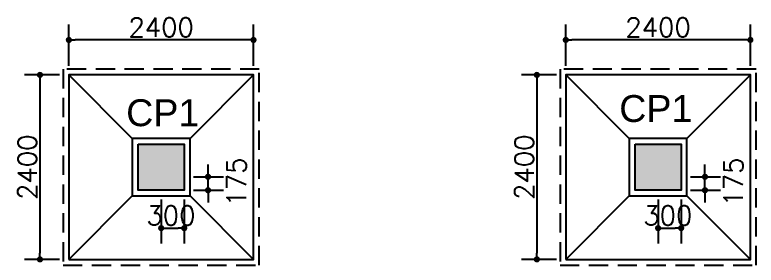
# Model space of a CAD drawing. Extents: x -200722 to 834823, y -494970 to 88783.
# Drawn here: x 438510 to 448148, y 12577 to 15833 of the extents above; entities that cross this region are included whole.
import ezdxf

# ---------------------------------------------------------------- set-up
doc = ezdxf.new("R2010")
doc.units = 0
doc.header["$LTSCALE"] = 100
doc.header["$MEASUREMENT"] = 0
doc.header["$PDMODE"] = 34
doc.linetypes.add('HIDDEN', pattern=[0.375, 0.25, -0.125])
doc.layers.get('0').update_dxf_attribs({"linetype": 'CONTINUOUS'})
doc.layers.get('DEFPOINTS').update_dxf_attribs({"linetype": 'CONTINUOUS'})
for name, color, linetype in [('BEAM', 4, 'CONTINUOUS'), ('COL', 150, 'CONTINUOUS'), ('F_EXEC', 3, 'HIDDEN'), ('F_FTG1', 11, 'CONTINUOUS'), ('TEXT', 2, 'CONTINUOUS')]:
    doc.layers.add(name, color=color, linetype=linetype)
doc.layers.add('HATCH', color=252, linetype='CONTINUOUS', lineweight=30)
doc.styles.add('AR', font='arial.ttf')
doc.styles.add('ROMANS', font='romans.shx')
doc.styles.get("Standard").update_dxf_attribs({"font": 'simplex.shx'})
doc.dimstyles.new('STANDARD$0', dxfattribs={"dimtxt": 2.5, "dimasz": 2.5, "dimexe": 2, "dimexo": 0.7, "dimgap": 0.9, "dimtad": 1, "dimdec": 0, "dimdsep": 46, "dimtxsty": 'ROMANS', "dimcen": 0.09, "dimclrd": 4, "dimclre": 4, "dimclrt": 3, "dimadec": 0, "dimazin": 0, "dimtfac": 1, "dimtdec": 0, "dimtmove": 0, "dimatfit": 3, "dimfxl": 1, "dimtolj": 1, "dimtzin": 0, "dimarcsym": 0})

# ---------------------------------------------------------------- blocks, each defined once
blk = doc.blocks.new('DOT')
at = {"color": 0, "linetype": 'ByBlock'}
blk.add_line((-0.5, 0), (-1, 0), dxfattribs=at)
at = {"color": 0, "linetype": 'ByBlock', "const_width": 0.5}
blk.add_lwpolyline([(-0.25, 0, 1), (0.25, 0, 1)], format="xyb", close=True, dxfattribs=at)
blk = doc.blocks.new('*D2637')
at = {"layer": 'BEAM', "color": 0, "lineweight": -2, "transparency": 16777216}
for p, q in [((445672.5, 15172), (445672.5, 15706.7)), ((448072.5, 15172), (448072.5, 15706.7)), ((447992.5, 15506.7), (445752.5, 15506.7))]:
    blk.add_line(p, q, dxfattribs=at)
at = {"layer": 'DEFPOINTS', "color": 0, "lineweight": -3, "ltscale": 0.4, "transparency": 16777216}
for p in [(445672.5, 15506.7), (445672.5, 15052), (448072.5, 15052)]:
    blk.add_point(p, dxfattribs=at)
at = {"layer": 'BEAM', "color": 0, "lineweight": -2, "ltscale": 0.4, "transparency": 16777216, "xscale": 80, "yscale": 80, "zscale": 80, "rotation": 180}
blk.add_blockref('DOT', (445672.5, 15506.7), dxfattribs=at)
at = {"layer": 'BEAM', "color": 0, "lineweight": -2, "ltscale": 0.4, "transparency": 16777216, "xscale": 80, "yscale": 80, "zscale": 80}
blk.add_blockref('DOT', (448072.5, 15506.7), dxfattribs=at)
at = {"layer": 'BEAM', "color": 0, "ltscale": 0.4, "transparency": 16777216, "insert": (446872.5, 15670.7), "char_height": 248, "attachment_point": 5}
blk.add_mtext('\\A1;2400', dxfattribs=at)
blk = doc.blocks.new('_DOT')
at = {"color": 0, "linetype": 'ByBlock'}
blk.add_line((-0.5, 0), (-1, 0), dxfattribs=at)
at = {"color": 0, "linetype": 'ByBlock', "const_width": 0.5}
blk.add_lwpolyline([(-0.25, 0, 1), (0.25, 0, 1)], format="xyb", close=True, dxfattribs=at)
blk = doc.blocks.new('*D2638')
at = {"layer": 'BEAM', "color": 0, "lineweight": -2, "transparency": 16777216}
for p, q in [((445552.5, 15052), (445096.7, 15052)), ((445296.7, 14972), (445296.7, 12732)), ((445552.5, 12652), (445096.7, 12652))]:
    blk.add_line(p, q, dxfattribs=at)
at = {"layer": 'DEFPOINTS', "color": 0, "lineweight": -3, "ltscale": 0.4, "transparency": 16777216}
for p in [(445672.5, 15052), (445296.7, 12652), (445672.5, 12652)]:
    blk.add_point(p, dxfattribs=at)
at = {"layer": 'BEAM', "color": 0, "lineweight": -2, "ltscale": 0.4, "transparency": 16777216, "xscale": 80, "yscale": 80, "zscale": 80}
for p, rotation in [((445296.7, 15052), 90), ((445296.7, 12652), 270)]:
    blk.add_blockref('DOT', p, dxfattribs=dict(at, rotation=rotation))
at = {"layer": 'BEAM', "color": 0, "ltscale": 0.4, "transparency": 16777216, "insert": (445132.7, 13852), "char_height": 248, "attachment_point": 5, "rotation": 90}
blk.add_mtext('\\A1;2400', dxfattribs=at)
blk = doc.blocks.new('*D2639')
at = {"layer": 'BEAM', "color": 0, "lineweight": -2, "transparency": 16777216}
for p, q in [((447481.8, 13806.5), (447481.8, 13886.5)), ((447292.5, 13726.5), (447681.8, 13726.5)), ((447481.8, 13551.9), (447481.8, 13726.5)), ((447292.5, 13551.9), (447681.8, 13551.9)), ((447481.8, 13471.9), (447481.8, 13391.9))]:
    blk.add_line(p, q, dxfattribs=at)
at = {"layer": 'DEFPOINTS', "color": 0, "lineweight": -3, "ltscale": 0.4, "transparency": 16777216}
for p in [(447172.5, 13726.5), (447481.8, 13726.5), (447172.5, 13551.9)]:
    blk.add_point(p, dxfattribs=at)
at = {"layer": 'BEAM', "color": 0, "lineweight": -2, "ltscale": 0.4, "transparency": 16777216, "xscale": 80, "yscale": 80, "zscale": 80}
for p, rotation in [((447481.8, 13726.5), 270), ((447481.8, 13551.9), 90)]:
    blk.add_blockref('DOT', p, dxfattribs=dict(at, rotation=rotation))
at = {"layer": 'BEAM', "color": 0, "ltscale": 0.4, "transparency": 16777216, "insert": (447852.1, 13658.5), "char_height": 248, "attachment_point": 5, "rotation": 90}
blk.add_mtext('\\A1;175', dxfattribs=at)
blk = doc.blocks.new('*D2640')
at = {"layer": 'BEAM', "color": 0, "lineweight": -2, "transparency": 16777216}
for p, q in [((439212.5, 15172), (439212.5, 15706.7)), ((441612.5, 15172), (441612.5, 15706.7)), ((441532.5, 15506.7), (439292.5, 15506.7))]:
    blk.add_line(p, q, dxfattribs=at)
at = {"layer": 'DEFPOINTS', "color": 0, "lineweight": -3, "ltscale": 0.4, "transparency": 16777216}
for p in [(439212.5, 15506.7), (439212.5, 15052), (441612.5, 15052)]:
    blk.add_point(p, dxfattribs=at)
at = {"layer": 'BEAM', "color": 0, "lineweight": -2, "ltscale": 0.4, "transparency": 16777216, "xscale": 80, "yscale": 80, "zscale": 80, "rotation": 180}
blk.add_blockref('DOT', (439212.5, 15506.7), dxfattribs=at)
at = {"layer": 'BEAM', "color": 0, "lineweight": -2, "ltscale": 0.4, "transparency": 16777216, "xscale": 80, "yscale": 80, "zscale": 80}
blk.add_blockref('DOT', (441612.5, 15506.7), dxfattribs=at)
at = {"layer": 'BEAM', "color": 0, "ltscale": 0.4, "transparency": 16777216, "insert": (440412.5, 15670.7), "char_height": 248, "attachment_point": 5}
blk.add_mtext('\\A1;2400', dxfattribs=at)
blk = doc.blocks.new('*D2641')
at = {"layer": 'BEAM', "color": 0, "lineweight": -2, "transparency": 16777216}
for p, q in [((439092.5, 15052), (438636.7, 15052)), ((438836.7, 14972), (438836.7, 12732)), ((439092.5, 12652), (438636.7, 12652))]:
    blk.add_line(p, q, dxfattribs=at)
at = {"layer": 'DEFPOINTS', "color": 0, "lineweight": -3, "ltscale": 0.4, "transparency": 16777216}
for p in [(439212.5, 15052), (438836.7, 12652), (439212.5, 12652)]:
    blk.add_point(p, dxfattribs=at)
at = {"layer": 'BEAM', "color": 0, "lineweight": -2, "ltscale": 0.4, "transparency": 16777216, "xscale": 80, "yscale": 80, "zscale": 80}
for p, rotation in [((438836.7, 15052), 90), ((438836.7, 12652), 270)]:
    blk.add_blockref('DOT', p, dxfattribs=dict(at, rotation=rotation))
at = {"layer": 'BEAM', "color": 0, "ltscale": 0.4, "transparency": 16777216, "insert": (438672.7, 13852), "char_height": 248, "attachment_point": 5, "rotation": 90}
blk.add_mtext('\\A1;2400', dxfattribs=at)
blk = doc.blocks.new('*D2642')
at = {"layer": 'BEAM', "color": 0, "lineweight": -2, "transparency": 16777216}
for p, q in [((440412.5, 13431.9), (440412.5, 12858.8)), ((440712.5, 13431.9), (440712.5, 12858.8)), ((440492.5, 13058.8), (440632.5, 13058.8))]:
    blk.add_line(p, q, dxfattribs=at)
at = {"layer": 'DEFPOINTS', "color": 0, "lineweight": -3, "ltscale": 0.4, "transparency": 16777216}
for p in [(440412.5, 13551.9), (440712.5, 13551.9), (440712.5, 13058.8)]:
    blk.add_point(p, dxfattribs=at)
at = {"layer": 'BEAM', "color": 0, "lineweight": -2, "ltscale": 0.4, "transparency": 16777216, "xscale": 80, "yscale": 80, "zscale": 80, "rotation": 180}
blk.add_blockref('DOT', (440412.5, 13058.8), dxfattribs=at)
at = {"layer": 'BEAM', "color": 0, "lineweight": -2, "ltscale": 0.4, "transparency": 16777216, "xscale": 80, "yscale": 80, "zscale": 80}
blk.add_blockref('DOT', (440712.5, 13058.8), dxfattribs=at)
at = {"layer": 'BEAM', "color": 0, "ltscale": 0.4, "transparency": 16777216, "insert": (440539.3, 13223.1), "char_height": 248, "attachment_point": 5}
blk.add_mtext('\\A1;300', dxfattribs=at)
blk = doc.blocks.new('*D2643')
at = {"layer": 'BEAM', "color": 0, "lineweight": -2, "transparency": 16777216}
for p, q in [((441021.8, 13806.9), (441021.8, 13886.9)), ((440832.5, 13726.9), (441221.8, 13726.9)), ((441021.8, 13551.9), (441021.8, 13726.9)), ((440832.5, 13551.9), (441221.8, 13551.9)), ((441021.8, 13471.9), (441021.8, 13391.9))]:
    blk.add_line(p, q, dxfattribs=at)
at = {"layer": 'DEFPOINTS', "color": 0, "lineweight": -3, "ltscale": 0.4, "transparency": 16777216}
for p in [(440712.5, 13726.9), (441021.8, 13726.9), (440712.5, 13551.9)]:
    blk.add_point(p, dxfattribs=at)
at = {"layer": 'BEAM', "color": 0, "lineweight": -2, "ltscale": 0.4, "transparency": 16777216, "xscale": 80, "yscale": 80, "zscale": 80}
for p, rotation in [((441021.8, 13726.9), 270), ((441021.8, 13551.9), 90)]:
    blk.add_blockref('DOT', p, dxfattribs=dict(at, rotation=rotation))
at = {"layer": 'BEAM', "color": 0, "ltscale": 0.4, "transparency": 16777216, "insert": (441392.1, 13658.5), "char_height": 248, "attachment_point": 5, "rotation": 90}
blk.add_mtext('\\A1;175', dxfattribs=at)
blk = doc.blocks.new('*D2648')
at = {"layer": 'BEAM', "color": 0, "lineweight": -2, "transparency": 16777216}
for p, q in [((446872.5, 13431.9), (446872.5, 12858.8)), ((447172.5, 13431.9), (447172.5, 12858.8)), ((446952.5, 13058.8), (447092.5, 13058.8))]:
    blk.add_line(p, q, dxfattribs=at)
at = {"layer": 'DEFPOINTS', "color": 0, "lineweight": -3, "ltscale": 0.4, "transparency": 16777216}
for p in [(446872.5, 13551.9), (447172.5, 13551.9), (447172.5, 13058.8)]:
    blk.add_point(p, dxfattribs=at)
at = {"layer": 'BEAM', "color": 0, "lineweight": -2, "ltscale": 0.4, "transparency": 16777216, "xscale": 80, "yscale": 80, "zscale": 80, "rotation": 180}
blk.add_blockref('DOT', (446872.5, 13058.8), dxfattribs=at)
at = {"layer": 'BEAM', "color": 0, "lineweight": -2, "ltscale": 0.4, "transparency": 16777216, "xscale": 80, "yscale": 80, "zscale": 80}
blk.add_blockref('DOT', (447172.5, 13058.8), dxfattribs=at)
at = {"layer": 'BEAM', "color": 0, "ltscale": 0.4, "transparency": 16777216, "insert": (446999.3, 13223.1), "char_height": 248, "attachment_point": 5}
blk.add_mtext('\\A1;300', dxfattribs=at)

msp = doc.modelspace()

# ---------------------------------------------------------------- hatches: boundary and pattern name
at = {"layer": 'HATCH', "ltscale": 0.4}
for points in [[(440112.5, 14151.9), (440712.5, 14151.9), (440712.5, 13551.9), (440112.5, 13551.9)], [(446572.5, 14151.9), (447172.5, 14151.9), (447172.5, 13551.9), (446572.5, 13551.9)]]:
    msp.add_hatch(color=256, dxfattribs=at).paths.add_polyline_path(points)

# ---------------------------------------------------------------- linework, layer by layer
at = {"layer": 'COL', "ltscale": 500, "elevation": 3998.7}
for points in [[(440112.5, 14151.9), (440712.5, 14151.9), (440712.5, 13551.9), (440112.5, 13551.9), (440112.5, 14151.9)], [(446572.5, 14151.9), (447172.5, 14151.9), (447172.5, 13551.9), (446572.5, 13551.9), (446572.5, 14151.9)]]:
    msp.add_lwpolyline(points, dxfattribs=at)
at = {"layer": 'F_EXEC', "ltscale": 10, "elevation": 3998.7}
for points in [[(439137.5, 12577), (441687.5, 12577), (441687.5, 15127), (439137.5, 15127)], [(445597.5, 12577), (448147.5, 12577), (448147.5, 15127), (445597.5, 15127)]]:
    msp.add_lwpolyline(points, close=True, dxfattribs=at)
at = {"layer": 'F_FTG1', "ltscale": 0.4}
for p, q in [((440037.5, 14226.9, 3998.7), (439212.5, 15052, 3998.7)), ((440787.5, 14226.9, 3998.7), (441612.5, 15052, 3998.7)), ((446497.5, 14226.9, 3998.7), (445672.5, 15052, 3998.7)), ((447247.5, 14226.9, 3998.7), (448072.5, 15052, 3998.7)), ((440037.5, 13476.9, 3998.7), (439212.5, 12652, 3998.7)), ((440787.5, 13476.9, 3998.7), (441612.5, 12652, 3998.7)), ((446497.5, 13476.9, 3998.7), (445672.5, 12652, 3998.7)), ((447247.5, 13476.9, 3998.7), (448072.5, 12652, 3998.7))]:
    msp.add_line(p, q, dxfattribs=at)
at = {"layer": 'F_FTG1', "ltscale": 0.4, "elevation": 3998.7}
for points in [[(439212.5, 12652), (441612.5, 12652), (441612.5, 15052), (439212.5, 15052)], [(445672.5, 12652), (448072.5, 12652), (448072.5, 15052), (445672.5, 15052)], [(440037.5, 13476.9), (440787.5, 13476.9), (440787.5, 14226.9), (440037.5, 14226.9)], [(446497.5, 13476.9), (447247.5, 13476.9), (447247.5, 14226.9), (446497.5, 14226.9)]]:
    msp.add_lwpolyline(points, close=True, dxfattribs=at)

# ---------------------------------------------------------------- texts
at = {"layer": 'TEXT', "style": 'AR'}
for p in [(446367.4, 14439.5, -14893.2), (439957.4, 14385.1, -10894.5)]:
    msp.add_text('CP1', height=350, dxfattribs=at).set_placement(p)

# ---------------------------------------------------------------- dimensions: what is measured, and where the dimension line sits
at = {"layer": 'BEAM'}
for base, p1, p2, picture, middle in [((439212.5, 15506.7, -3447.9), (441612.5, 15052, 3998.7), (439212.5, 15052, 3998.7), '*D2640', (440412.5, 15670.7, -3447.9)), ((445672.5, 15506.7, -3447.9), (448072.5, 15052, 3998.7), (445672.5, 15052, 3998.7), '*D2637', (446872.5, 15670.7, -3447.9))]:
    dim = msp.add_linear_dim(base=base, p1=p1, p2=p2, dimstyle='STANDARD$0', override={"dimscale": 8, "dimtxt": 31, "dimasz": 10, "dimexe": 25, "dimexo": 15, "dimgap": 5, "dimzin": 3, "dimtxsty": 'Standard', "dimblk": 'DOT', "dimcen": 3, "dimdle": 1, "dimclrd": 0, "dimclre": 0, "dimclrt": 0, "dimtmove": 2, "dimldrblk": 'DOT', "dimtzin": 3}, dxfattribs=at)
    dim.commit()
    dim.dimension.update_dxf_attribs({"geometry": picture, "text_midpoint": middle})
for base, p1, p2, picture, middle in [((438836.7, 12652, -3447.9), (439212.5, 15052, 3998.7), (439212.5, 12652, 3998.7), '*D2641', (438672.7, 13852, -3447.9)), ((445296.7, 12652, -3447.9), (445672.5, 15052, 3998.7), (445672.5, 12652, 3998.7), '*D2638', (445132.7, 13852, -3447.9))]:
    dim = msp.add_linear_dim(base=base, p1=p1, p2=p2, angle=90, dimstyle='STANDARD$0', override={"dimscale": 8, "dimtxt": 31, "dimasz": 10, "dimexe": 25, "dimexo": 15, "dimgap": 5, "dimzin": 3, "dimtxsty": 'Standard', "dimblk": 'DOT', "dimcen": 3, "dimdle": 1, "dimclrd": 0, "dimclre": 0, "dimclrt": 0, "dimtmove": 2, "dimldrblk": 'DOT', "dimtzin": 3}, dxfattribs=at)
    dim.commit()
    dim.dimension.update_dxf_attribs({"geometry": picture, "text_midpoint": middle})
for base, p1, p2, picture, middle in [((441021.8, 13726.9, -3447.9), (440712.5, 13551.9, 3998.7), (440712.5, 13726.9, 3998.7), '*D2643', (441392.1, 13658.5, -3447.9)), ((447481.8, 13726.5, -3447.9), (447172.5, 13551.9, 3998.7), (447172.5, 13726.5, 3998.7), '*D2639', (447852.1, 13658.5, -3447.9))]:
    dim = msp.add_linear_dim(base=base, p1=p1, p2=p2, angle=90, dimstyle='STANDARD$0', override={"dimscale": 8, "dimtxt": 31, "dimasz": 10, "dimexe": 25, "dimexo": 15, "dimgap": 5, "dimzin": 3, "dimtxsty": 'Standard', "dimblk": 'DOT', "dimcen": 3, "dimdle": 1, "dimclrd": 0, "dimclre": 0, "dimclrt": 0, "dimtmove": 2, "dimldrblk": 'DOT', "dimtzin": 3}, dxfattribs=at)
    dim.commit()
    dim.dimension.update_dxf_attribs({"geometry": picture, "text_midpoint": middle, "dimtype": 160})
for base, p1, p2, picture, middle in [((440712.5, 13058.8, -3447.9), (440412.5, 13551.9, 3998.7), (440712.5, 13551.9, 3998.7), '*D2642', (440539.3, 13223.1, -3447.9)), ((447172.5, 13058.8, -3447.9), (446872.5, 13551.9, 3998.7), (447172.5, 13551.9, 3998.7), '*D2648', (446999.3, 13223.1, -3447.9))]:
    dim = msp.add_linear_dim(base=base, p1=p1, p2=p2, dimstyle='STANDARD$0', override={"dimscale": 8, "dimtxt": 31, "dimasz": 10, "dimexe": 25, "dimexo": 15, "dimgap": 5, "dimzin": 3, "dimtxsty": 'Standard', "dimblk": 'DOT', "dimcen": 3, "dimdle": 1, "dimclrd": 0, "dimclre": 0, "dimclrt": 0, "dimtmove": 2, "dimldrblk": 'DOT', "dimtzin": 3}, dxfattribs=at)
    dim.commit()
    dim.dimension.update_dxf_attribs({"geometry": picture, "text_midpoint": middle, "dimtype": 160})

doc.saveas('drawing.dxf')
